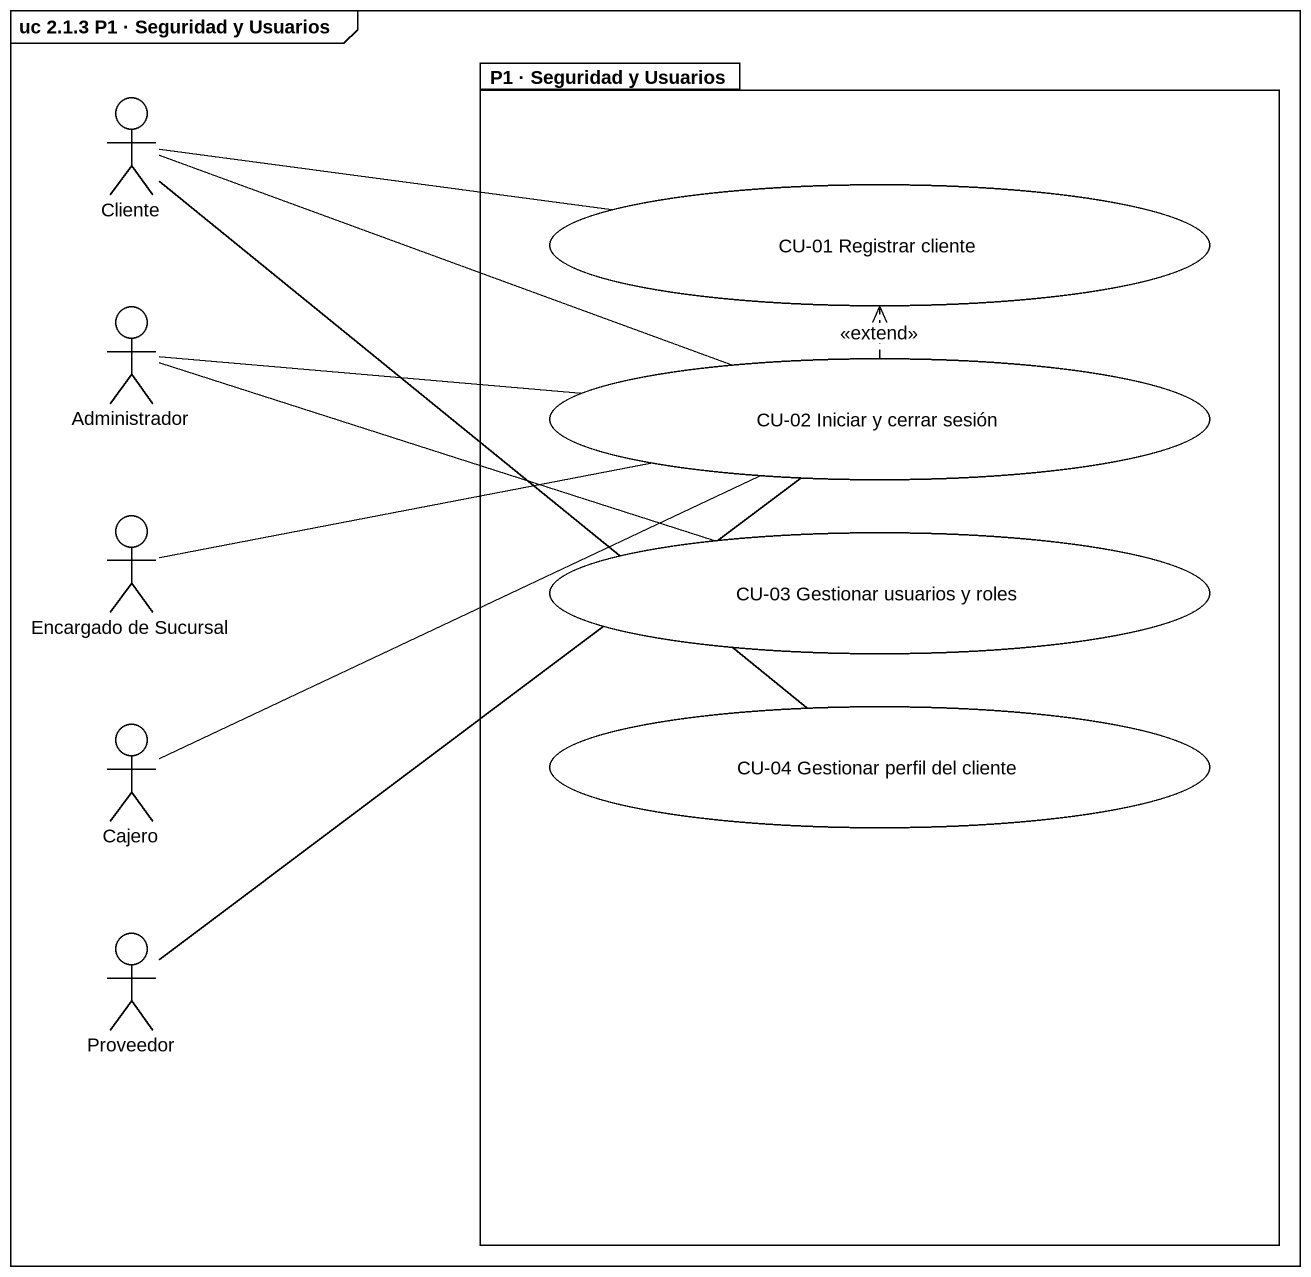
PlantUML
@startuml
mainframe uc 2.1.3 P1 · Seguridad y Usuarios
actor Cliente
package "P1 · Seguridad y Usuarios" as P1_Seguridad_y_Usuarios {
  usecase "CU-01 Registrar cliente" as CU_01_Registrar_cliente
  usecase "CU-02 Iniciar y cerrar sesión" as CU_02_Iniciar_y_cerrar
  usecase "CU-03 Gestionar usuarios y roles" as CU_03_Gestionar_usuarios_y
  usecase "CU-04 Gestionar perfil del cliente" as CU_04_Gestionar_perfil_del
}
actor Administrador
actor "Encargado de Sucursal" as Encargado_de_Sucursal
actor Cajero
actor Proveedor
Cliente -right- CU_01_Registrar_cliente
Cliente -right- CU_02_Iniciar_y_cerrar
Cliente -- CU_04_Gestionar_perfil_del
Administrador -right- CU_02_Iniciar_y_cerrar
Administrador -right- CU_03_Gestionar_usuarios_y
CU_02_Iniciar_y_cerrar .up.> CU_01_Registrar_cliente : <<extend>>
Encargado_de_Sucursal -right- CU_02_Iniciar_y_cerrar
Cajero -right- CU_02_Iniciar_y_cerrar
Proveedor -up- CU_02_Iniciar_y_cerrar
@enduml
